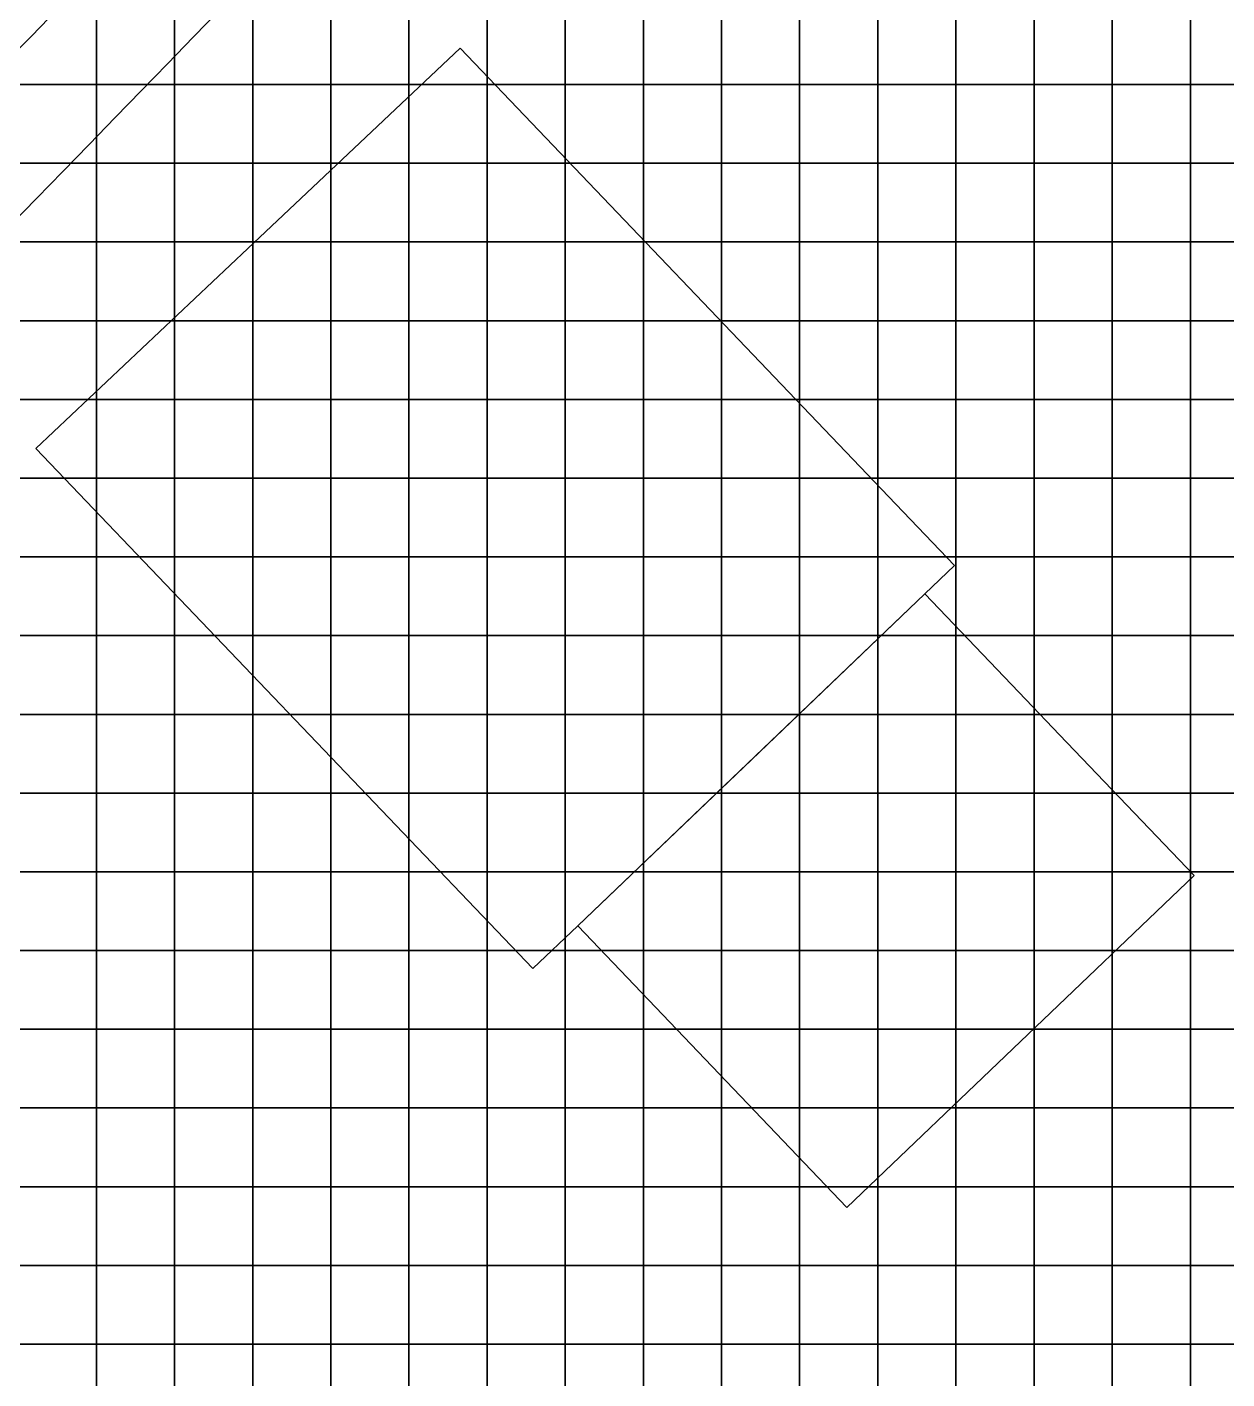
# Model space of a CAD drawing. Header units: metres. Extents: x -5 to 122, y -9 to 115.
# Drawn here: x 56.39 to 87.19, y 25.4 to 60.1 of the extents above; entities that cross this region are included whole.
import ezdxf

# ---------------------------------------------------------------- set-up
doc = ezdxf.new("R2010")
doc.units = ezdxf.units.M
for name, color, linetype in [('buildings', 7, 'Continuous'), ('osm_streets', 7, 'Continuous'), ('osm_streets_centerlines', 7, 'Continuous'), ('terrain', 7, 'Continuous')]:
    doc.layers.add(name, color=color, linetype=linetype)

msp = doc.modelspace()

# ---------------------------------------------------------------- linework, layer by layer
at = {"layer": 'buildings'}
for points, invisible_edges in [([(60.802, 71.056, 2), (47.732, 58.474, 2), (42.907, 63.533, 2), (60.802, 71.056, 2)], 6), ([(42.907, 63.533, 12.374), (47.732, 58.474, 6.53), (60.802, 71.056, 6.53), (42.907, 63.533, 12.374)], 4), ([(47.732, 58.474, 2), (60.802, 71.056, 2), (60.802, 71.056, 6.53), (47.732, 58.474, 2)], 6), ([(60.802, 71.056, 6.53), (47.732, 58.474, 6.53), (47.732, 58.474, 2), (60.802, 71.056, 6.53)], 4), ([(62.057, 54.412, 1.996), (67.504, 59.55, 1.996), (78.686, 47.846, 1.996), (62.057, 54.412, 1.996)], 4), ([(67.504, 59.55, 6.076), (62.057, 54.412, 12.35), (74.781, 41.101, 12.35), (67.504, 59.55, 6.076)], 6), ([(67.504, 59.55, 1.996), (62.057, 54.412, 1.996), (62.057, 54.412, 12.35), (67.504, 59.55, 1.996)], 6), ([(62.057, 54.412, 12.35), (67.504, 59.55, 6.076), (67.504, 59.55, 1.996), (62.057, 54.412, 12.35)], 4), ([(78.686, 47.846, 1.996), (67.504, 59.55, 1.996), (67.504, 59.55, 6.076), (78.686, 47.846, 1.996)], 6), ([(67.504, 59.55, 6.076), (78.686, 47.846, 6.076), (78.686, 47.846, 1.996), (67.504, 59.55, 6.076)], 4), ([(78.686, 47.846, 6.076), (67.504, 59.55, 6.076), (74.781, 41.101, 12.35), (78.686, 47.846, 6.076)], 6), ([(70.521, 37.027, 1.996), (56.61, 49.275, 1.996), (62.057, 54.412, 1.996), (70.521, 37.027, 1.996)], 5), ([(62.057, 54.412, 12.35), (56.61, 49.275, 6.076), (69.372, 35.929, 6.076), (62.057, 54.412, 12.35)], 4), ([(62.057, 54.412, 1.996), (56.61, 49.275, 1.996), (56.61, 49.275, 6.076), (62.057, 54.412, 1.996)], 6), ([(56.61, 49.275, 6.076), (62.057, 54.412, 12.35), (62.057, 54.412, 1.996), (56.61, 49.275, 6.076)], 4), ([(62.057, 54.412, 1.996), (78.686, 47.846, 1.996), (79.431, 45.548, 1.996), (62.057, 54.412, 1.996)], 7), ([(79.431, 45.548, 1.996), (70.521, 37.027, 1.996), (62.057, 54.412, 1.996), (79.431, 45.548, 1.996)], 7), ([(70.521, 37.027, 7.408), (74.781, 41.101, 12.35), (62.057, 54.412, 12.35), (70.521, 37.027, 7.408)], 6), ([(69.372, 35.929, 6.076), (70.521, 37.027, 7.408), (62.057, 54.412, 12.35), (69.372, 35.929, 6.076)], 6), ([(70.521, 37.027, 1.996), (69.372, 35.929, 1.996), (56.61, 49.275, 1.996), (70.521, 37.027, 1.996)], 6), ([(56.61, 49.275, 1.996), (69.372, 35.929, 1.996), (69.372, 35.929, 6.076), (56.61, 49.275, 1.996)], 6), ([(69.372, 35.929, 6.076), (56.61, 49.275, 6.076), (56.61, 49.275, 1.996), (69.372, 35.929, 6.076)], 4), ([(74.781, 41.101, 12.35), (80.189, 46.273, 6.076), (78.686, 47.846, 6.076), (74.781, 41.101, 12.35)], 5), ([(78.686, 47.846, 1.996), (80.189, 46.273, 1.996), (79.431, 45.548, 1.996), (78.686, 47.846, 1.996)], 4), ([(80.189, 46.273, 1.996), (78.686, 47.846, 1.996), (78.686, 47.846, 6.076), (80.189, 46.273, 1.996)], 6), ([(78.686, 47.846, 6.076), (80.189, 46.273, 6.076), (80.189, 46.273, 1.996), (78.686, 47.846, 6.076)], 4), ([(74.781, 41.101, 12.35), (79.431, 45.548, 6.955), (80.189, 46.273, 6.076), (74.781, 41.101, 12.35)], 4), ([(79.431, 45.548, 1.996), (80.189, 46.273, 1.996), (80.189, 46.273, 6.076), (79.431, 45.548, 1.996)], 6), ([(80.189, 46.273, 6.076), (79.431, 45.548, 6.955), (79.431, 45.548, 1.996), (80.189, 46.273, 6.076)], 4), ([(79.431, 45.548, 1.996), (74.781, 41.101, 1.996), (70.521, 37.027, 1.996), (79.431, 45.548, 1.996)], 4), ([(79.431, 45.548, 2.023), (70.521, 37.027, 2.023), (70.521, 37.027, 8.919), (79.431, 45.548, 2.023)], 6), ([(70.521, 37.027, 8.919), (79.431, 45.548, 8.919), (79.431, 45.548, 2.023), (70.521, 37.027, 8.919)], 4), ([(82.025, 42.833, 11.983), (79.431, 45.548, 8.919), (70.521, 37.027, 8.919), (82.025, 42.833, 11.983)], 4), ([(70.521, 37.027, 2.023), (79.431, 45.548, 2.023), (82.025, 42.833, 2.023), (70.521, 37.027, 2.023)], 4), ([(74.781, 41.101, 1.996), (79.431, 45.548, 1.996), (79.431, 45.548, 6.955), (74.781, 41.101, 1.996)], 6), ([(79.431, 45.548, 6.955), (74.781, 41.101, 12.35), (74.781, 41.101, 1.996), (79.431, 45.548, 6.955)], 4), ([(82.025, 42.833, 2.023), (79.431, 45.548, 2.023), (79.431, 45.548, 8.919), (82.025, 42.833, 2.023)], 6), ([(79.431, 45.548, 8.919), (82.025, 42.833, 11.983), (82.025, 42.833, 2.023), (79.431, 45.548, 8.919)], 4), ([(70.521, 37.027, 8.919), (82.886, 41.932, 13), (82.025, 42.833, 11.983), (70.521, 37.027, 8.919)], 5), ([(77.426, 29.799, 2.023), (70.521, 37.027, 2.023), (82.025, 42.833, 2.023), (77.426, 29.799, 2.023)], 7), ([(82.025, 42.833, 2.023), (82.886, 41.932, 2.023), (77.426, 29.799, 2.023), (82.025, 42.833, 2.023)], 6), ([(82.886, 41.932, 2.023), (82.025, 42.833, 2.023), (82.025, 42.833, 11.983), (82.886, 41.932, 2.023)], 6), ([(82.025, 42.833, 11.983), (82.886, 41.932, 13), (82.886, 41.932, 2.023), (82.025, 42.833, 11.983)], 4), ([(70.521, 37.027, 8.919), (73.973, 33.413, 13), (82.886, 41.932, 13), (70.521, 37.027, 8.919)], 6), ([(86.341, 38.315, 8.919), (82.886, 41.932, 13), (73.973, 33.413, 13), (86.341, 38.315, 8.919)], 6), ([(82.886, 41.932, 2.023), (86.341, 38.315, 2.023), (77.426, 29.799, 2.023), (82.886, 41.932, 2.023)], 6), ([(86.341, 38.315, 2.023), (82.886, 41.932, 2.023), (82.886, 41.932, 13), (86.341, 38.315, 2.023)], 6), ([(82.886, 41.932, 13), (86.341, 38.315, 8.919), (86.341, 38.315, 2.023), (82.886, 41.932, 13)], 4), ([(70.521, 37.027, 1.996), (74.781, 41.101, 1.996), (74.781, 41.101, 12.35), (70.521, 37.027, 1.996)], 6), ([(74.781, 41.101, 12.35), (70.521, 37.027, 7.408), (70.521, 37.027, 1.996), (74.781, 41.101, 12.35)], 4), ([(73.973, 33.413, 13), (77.426, 29.799, 8.919), (86.341, 38.315, 8.919), (73.973, 33.413, 13)], 4), ([(77.426, 29.799, 2.023), (86.341, 38.315, 2.023), (86.341, 38.315, 8.919), (77.426, 29.799, 2.023)], 6), ([(86.341, 38.315, 8.919), (77.426, 29.799, 8.919), (77.426, 29.799, 2.023), (86.341, 38.315, 8.919)], 4), ([(69.372, 35.929, 1.996), (70.521, 37.027, 1.996), (70.521, 37.027, 7.408), (69.372, 35.929, 1.996)], 6), ([(70.521, 37.027, 7.408), (69.372, 35.929, 6.076), (69.372, 35.929, 1.996), (70.521, 37.027, 7.408)], 4), ([(70.521, 37.027, 2.023), (73.973, 33.413, 2.023), (73.973, 33.413, 13), (70.521, 37.027, 2.023)], 6), ([(73.973, 33.413, 13), (70.521, 37.027, 8.919), (70.521, 37.027, 2.023), (73.973, 33.413, 13)], 4), ([(77.426, 29.799, 2.023), (73.973, 33.413, 2.023), (70.521, 37.027, 2.023), (77.426, 29.799, 2.023)], 4), ([(73.973, 33.413, 2.023), (77.426, 29.799, 2.023), (77.426, 29.799, 8.919), (73.973, 33.413, 2.023)], 6), ([(77.426, 29.799, 8.919), (73.973, 33.413, 13), (73.973, 33.413, 2.023), (77.426, 29.799, 8.919)], 4)]:
    msp.add_3dface(points, dxfattribs=dict(at, invisible_edges=invisible_edges))
at = {"layer": 'osm_streets'}
msp.add_polyline3d([(61.334, 60.534, 2.02), (60.662, 59.843, 1.98), (59.991, 59.153, 2.045), (59.32, 58.463, 2.045), (58.648, 57.772, 1.965), (57.977, 57.082, 2.025), (57.305, 56.391, 2.025), (56.634, 55.701, 1.945), (55.963, 55.011, 2.055)], dxfattribs=at)
at = {"layer": 'osm_streets_centerlines'}
msp.add_polyline3d([(55.826, 59.173, 1.95), (56.498, 59.864, 1.99), (57.169, 60.554, 1.995)], dxfattribs=at)
at = {"layer": 'terrain'}
for points in [[(58.166, 58.621, 1.965), (58.166, 60.642, 1.995), (56.161, 60.642, 1.99), (56.161, 58.621, 1.95)], [(60.172, 58.621, 2.045), (60.172, 60.642, 1.98), (58.166, 60.642, 1.995), (58.166, 58.621, 1.965)], [(62.178, 58.621, 2.028), (62.178, 60.642, 2.02), (60.172, 60.642, 1.98), (60.172, 58.621, 2.045)], [(64.183, 58.621, 2.037), (64.183, 60.642, 1.97), (62.178, 60.642, 2.02), (62.178, 58.621, 2.028)], [(66.189, 58.621, 2.067), (66.189, 60.642, 2.082), (64.183, 60.642, 1.97), (64.183, 58.621, 2.037)], [(68.195, 58.621, 2.103), (68.195, 60.642, 2.088), (66.189, 60.642, 2.082), (66.189, 58.621, 2.067)], [(70.201, 58.621, 2.088), (70.201, 60.642, 2.067), (68.195, 60.642, 2.088), (68.195, 58.621, 2.103)], [(72.206, 58.621, 2.06), (72.206, 60.642, 2.043), (70.201, 60.642, 2.067), (70.201, 58.621, 2.088)], [(74.212, 58.621, 2.025), (74.212, 60.642, 2.043), (72.206, 60.642, 2.043), (72.206, 58.621, 2.06)], [(76.218, 58.621, 2.037), (76.218, 60.642, 2.027), (74.212, 60.642, 2.043), (74.212, 58.621, 2.025)], [(78.224, 58.621, 2.003), (78.224, 60.642, 1.978), (76.218, 60.642, 2.027), (76.218, 58.621, 2.037)], [(80.229, 58.621, 1.97), (80.229, 60.642, 1.925), (78.224, 60.642, 1.978), (78.224, 58.621, 2.003)], [(82.235, 58.621, 1.948), (82.235, 60.642, 1.897), (80.229, 60.642, 1.925), (80.229, 58.621, 1.97)], [(84.241, 58.621, 1.903), (84.241, 60.642, 1.845), (82.235, 60.642, 1.897), (82.235, 58.621, 1.948)], [(86.247, 58.621, 1.85), (86.247, 60.642, 1.76), (84.241, 60.642, 1.845), (84.241, 58.621, 1.903)], [(88.252, 58.621, 1.752), (88.252, 60.642, 1.57), (86.247, 60.642, 1.76), (86.247, 58.621, 1.85)], [(58.166, 56.6, 2.025), (58.166, 58.621, 1.965), (56.161, 58.621, 1.95), (56.161, 56.6, 1.945)], [(60.172, 56.6, 2.067), (60.172, 58.621, 2.045), (58.166, 58.621, 1.965), (58.166, 56.6, 2.025)], [(62.178, 56.6, 2.09), (62.178, 58.621, 2.028), (60.172, 58.621, 2.045), (60.172, 56.6, 2.067)], [(64.183, 56.6, 2.1), (64.183, 58.621, 2.037), (62.178, 58.621, 2.028), (62.178, 56.6, 2.09)], [(66.189, 56.6, 2.113), (66.189, 58.621, 2.067), (64.183, 58.621, 2.037), (64.183, 56.6, 2.1)], [(68.195, 56.6, 2.123), (68.195, 58.621, 2.103), (66.189, 58.621, 2.067), (66.189, 56.6, 2.113)], [(70.201, 56.6, 2.128), (70.201, 58.621, 2.088), (68.195, 58.621, 2.103), (68.195, 56.6, 2.123)], [(72.206, 56.6, 2.077), (72.206, 58.621, 2.06), (70.201, 58.621, 2.088), (70.201, 56.6, 2.128)], [(74.212, 56.6, 2.055), (74.212, 58.621, 2.025), (72.206, 58.621, 2.06), (72.206, 56.6, 2.077)], [(76.218, 56.6, 2.03), (76.218, 58.621, 2.037), (74.212, 58.621, 2.025), (74.212, 56.6, 2.055)], [(78.224, 56.6, 2.02), (78.224, 58.621, 2.003), (76.218, 58.621, 2.037), (76.218, 56.6, 2.03)], [(80.229, 56.6, 1.99), (80.229, 58.621, 1.97), (78.224, 58.621, 2.003), (78.224, 56.6, 2.02)], [(82.235, 56.6, 1.965), (82.235, 58.621, 1.948), (80.229, 58.621, 1.97), (80.229, 56.6, 1.99)], [(84.241, 56.6, 1.948), (84.241, 58.621, 1.903), (82.235, 58.621, 1.948), (82.235, 56.6, 1.965)], [(86.247, 56.6, 1.895), (86.247, 58.621, 1.85), (84.241, 58.621, 1.903), (84.241, 56.6, 1.948)], [(88.252, 56.6, 1.843), (88.252, 58.621, 1.752), (86.247, 58.621, 1.85), (86.247, 56.6, 1.895)], [(58.166, 54.579, 2.043), (58.166, 56.6, 2.025), (56.161, 56.6, 1.945), (56.161, 54.579, 2.055)], [(60.172, 54.579, 2.09), (60.172, 56.6, 2.067), (58.166, 56.6, 2.025), (58.166, 54.579, 2.043)], [(62.178, 54.579, 2.1), (62.178, 56.6, 2.09), (60.172, 56.6, 2.067), (60.172, 54.579, 2.09)], [(64.183, 54.579, 2.11), (64.183, 56.6, 2.1), (62.178, 56.6, 2.09), (62.178, 54.579, 2.1)], [(66.189, 54.579, 2.12), (66.189, 56.6, 2.113), (64.183, 56.6, 2.1), (64.183, 54.579, 2.11)], [(68.195, 54.579, 2.13), (68.195, 56.6, 2.123), (66.189, 56.6, 2.113), (66.189, 54.579, 2.12)], [(70.201, 54.579, 2.13), (70.201, 56.6, 2.128), (68.195, 56.6, 2.123), (68.195, 54.579, 2.13)], [(72.206, 54.579, 2.11), (72.206, 56.6, 2.077), (70.201, 56.6, 2.128), (70.201, 54.579, 2.13)], [(74.212, 54.579, 2.075), (74.212, 56.6, 2.055), (72.206, 56.6, 2.077), (72.206, 54.579, 2.11)], [(76.218, 54.579, 2.037), (76.218, 56.6, 2.03), (74.212, 56.6, 2.055), (74.212, 54.579, 2.075)], [(78.224, 54.579, 2.02), (78.224, 56.6, 2.02), (76.218, 56.6, 2.03), (76.218, 54.579, 2.037)], [(80.229, 54.579, 2.015), (80.229, 56.6, 1.99), (78.224, 56.6, 2.02), (78.224, 54.579, 2.02)], [(82.235, 54.579, 2.022), (82.235, 56.6, 1.965), (80.229, 56.6, 1.99), (80.229, 54.579, 2.015)], [(84.241, 54.579, 1.945), (84.241, 56.6, 1.948), (82.235, 56.6, 1.965), (82.235, 54.579, 2.022)], [(86.247, 54.579, 1.903), (86.247, 56.6, 1.895), (84.241, 56.6, 1.948), (84.241, 54.579, 1.945)], [(88.252, 54.579, 1.945), (88.252, 56.6, 1.843), (86.247, 56.6, 1.895), (86.247, 54.579, 1.903)], [(58.166, 52.559, 2.065), (58.166, 54.579, 2.043), (56.161, 54.579, 2.055), (56.161, 52.559, 2.022)], [(60.172, 52.559, 2.073), (60.172, 54.579, 2.09), (58.166, 54.579, 2.043), (58.166, 52.559, 2.065)], [(62.178, 52.559, 2.083), (62.178, 54.579, 2.1), (60.172, 54.579, 2.09), (60.172, 52.559, 2.073)], [(64.183, 52.559, 2.09), (64.183, 54.579, 2.11), (62.178, 54.579, 2.1), (62.178, 52.559, 2.083)], [(66.189, 52.559, 2.1), (66.189, 54.579, 2.12), (64.183, 54.579, 2.11), (64.183, 52.559, 2.09)], [(68.195, 52.559, 2.107), (68.195, 54.579, 2.13), (66.189, 54.579, 2.12), (66.189, 52.559, 2.1)], [(70.201, 52.559, 2.118), (70.201, 54.579, 2.13), (68.195, 54.579, 2.13), (68.195, 52.559, 2.107)], [(72.206, 52.559, 2.113), (72.206, 54.579, 2.11), (70.201, 54.579, 2.13), (70.201, 52.559, 2.118)], [(74.212, 52.559, 2.077), (74.212, 54.579, 2.075), (72.206, 54.579, 2.11), (72.206, 52.559, 2.113)], [(76.218, 52.559, 2.095), (76.218, 54.579, 2.037), (74.212, 54.579, 2.075), (74.212, 52.559, 2.077)], [(78.224, 52.559, 2.058), (78.224, 54.579, 2.02), (76.218, 54.579, 2.037), (76.218, 52.559, 2.095)], [(80.229, 52.559, 2.045), (80.229, 54.579, 2.015), (78.224, 54.579, 2.02), (78.224, 52.559, 2.058)], [(82.235, 52.559, 2.022), (82.235, 54.579, 2.022), (80.229, 54.579, 2.015), (80.229, 52.559, 2.045)], [(84.241, 52.559, 2.01), (84.241, 54.579, 1.945), (82.235, 54.579, 2.022), (82.235, 52.559, 2.022)], [(86.247, 52.559, 1.98), (86.247, 54.579, 1.903), (84.241, 54.579, 1.945), (84.241, 52.559, 2.01)], [(88.252, 52.559, 1.905), (88.252, 54.579, 1.945), (86.247, 54.579, 1.903), (86.247, 52.559, 1.98)], [(58.166, 50.538, 2.045), (58.166, 52.559, 2.065), (56.161, 52.559, 2.022), (56.161, 50.538, 2.062)], [(60.172, 50.538, 2.052), (60.172, 52.559, 2.073), (58.166, 52.559, 2.065), (58.166, 50.538, 2.045)], [(62.178, 50.538, 2.062), (62.178, 52.559, 2.083), (60.172, 52.559, 2.073), (60.172, 50.538, 2.052)], [(64.183, 50.538, 2.07), (64.183, 52.559, 2.09), (62.178, 52.559, 2.083), (62.178, 50.538, 2.062)], [(66.189, 50.538, 2.08), (66.189, 52.559, 2.1), (64.183, 52.559, 2.09), (64.183, 50.538, 2.07)], [(68.195, 50.538, 2.09), (68.195, 52.559, 2.107), (66.189, 52.559, 2.1), (66.189, 50.538, 2.08)], [(70.201, 50.538, 2.092), (70.201, 52.559, 2.118), (68.195, 52.559, 2.107), (68.195, 50.538, 2.09)], [(72.206, 50.538, 2.075), (72.206, 52.559, 2.113), (70.201, 52.559, 2.118), (70.201, 50.538, 2.092)], [(74.212, 50.538, 2.11), (74.212, 52.559, 2.077), (72.206, 52.559, 2.113), (72.206, 50.538, 2.075)], [(76.218, 50.538, 2.095), (76.218, 52.559, 2.095), (74.212, 52.559, 2.077), (74.212, 50.538, 2.11)], [(78.224, 50.538, 2.107), (78.224, 52.559, 2.058), (76.218, 52.559, 2.095), (76.218, 50.538, 2.095)], [(80.229, 50.538, 2.093), (80.229, 52.559, 2.045), (78.224, 52.559, 2.058), (78.224, 50.538, 2.107)], [(82.235, 50.538, 2.002), (82.235, 52.559, 2.022), (80.229, 52.559, 2.045), (80.229, 50.538, 2.093)], [(84.241, 50.538, 1.985), (84.241, 52.559, 2.01), (82.235, 52.559, 2.022), (82.235, 50.538, 2.002)], [(86.247, 50.538, 2.035), (86.247, 52.559, 1.98), (84.241, 52.559, 2.01), (84.241, 50.538, 1.985)], [(88.252, 50.538, 1.927), (88.252, 52.559, 1.905), (86.247, 52.559, 1.98), (86.247, 50.538, 2.035)], [(58.166, 48.517, 2.025), (58.166, 50.538, 2.045), (56.161, 50.538, 2.062), (56.161, 48.517, 2.025)], [(60.172, 48.517, 2.033), (60.172, 50.538, 2.052), (58.166, 50.538, 2.045), (58.166, 48.517, 2.025)], [(62.178, 48.517, 2.04), (62.178, 50.538, 2.062), (60.172, 50.538, 2.052), (60.172, 48.517, 2.033)], [(64.183, 48.517, 2.052), (64.183, 50.538, 2.07), (62.178, 50.538, 2.062), (62.178, 48.517, 2.04)], [(66.189, 48.517, 2.067), (66.189, 50.538, 2.08), (64.183, 50.538, 2.07), (64.183, 48.517, 2.052)], [(68.195, 48.517, 2.08), (68.195, 50.538, 2.09), (66.189, 50.538, 2.08), (66.189, 48.517, 2.067)], [(70.201, 48.517, 2.065), (70.201, 50.538, 2.092), (68.195, 50.538, 2.09), (68.195, 48.517, 2.08)], [(72.206, 48.517, 2.093), (72.206, 50.538, 2.075), (70.201, 50.538, 2.092), (70.201, 48.517, 2.065)], [(74.212, 48.517, 2.1), (74.212, 50.538, 2.11), (72.206, 50.538, 2.075), (72.206, 48.517, 2.093)], [(76.218, 48.517, 2.135), (76.218, 50.538, 2.095), (74.212, 50.538, 2.11), (74.212, 48.517, 2.1)], [(78.224, 48.517, 2.107), (78.224, 50.538, 2.107), (76.218, 50.538, 2.095), (76.218, 48.517, 2.135)], [(80.229, 48.517, 2.058), (80.229, 50.538, 2.093), (78.224, 50.538, 2.107), (78.224, 48.517, 2.107)], [(82.235, 48.517, 2.04), (82.235, 50.538, 2.002), (80.229, 50.538, 2.093), (80.229, 48.517, 2.058)], [(84.241, 48.517, 1.972), (84.241, 50.538, 1.985), (82.235, 50.538, 2.002), (82.235, 48.517, 2.04)], [(86.247, 48.517, 1.978), (86.247, 50.538, 2.035), (84.241, 50.538, 1.985), (84.241, 48.517, 1.972)], [(88.252, 48.517, 1.895), (88.252, 50.538, 1.927), (86.247, 50.538, 2.035), (86.247, 48.517, 1.978)], [(58.166, 46.497, 2), (58.166, 48.517, 2.025), (56.161, 48.517, 2.025), (56.161, 46.497, 1.982)], [(60.172, 46.497, 2.013), (60.172, 48.517, 2.033), (58.166, 48.517, 2.025), (58.166, 46.497, 2)], [(62.178, 46.497, 2.022), (62.178, 48.517, 2.04), (60.172, 48.517, 2.033), (60.172, 46.497, 2.013)], [(64.183, 46.497, 2.037), (64.183, 48.517, 2.052), (62.178, 48.517, 2.04), (62.178, 46.497, 2.022)], [(66.189, 46.497, 2.06), (66.189, 48.517, 2.067), (64.183, 48.517, 2.052), (64.183, 46.497, 2.037)], [(68.195, 46.497, 2.058), (68.195, 48.517, 2.08), (66.189, 48.517, 2.067), (66.189, 46.497, 2.06)], [(70.201, 46.497, 2.073), (70.201, 48.517, 2.065), (68.195, 48.517, 2.08), (68.195, 46.497, 2.058)], [(72.206, 46.497, 2.088), (72.206, 48.517, 2.093), (70.201, 48.517, 2.065), (70.201, 46.497, 2.073)], [(74.212, 46.497, 2.137), (74.212, 48.517, 2.1), (72.206, 48.517, 2.093), (72.206, 46.497, 2.088)], [(76.218, 46.497, 2.12), (76.218, 48.517, 2.135), (74.212, 48.517, 2.1), (74.212, 46.497, 2.137)], [(78.224, 46.497, 2.09), (78.224, 48.517, 2.107), (76.218, 48.517, 2.135), (76.218, 46.497, 2.12)], [(80.229, 46.497, 2.05), (80.229, 48.517, 2.058), (78.224, 48.517, 2.107), (78.224, 46.497, 2.09)], [(82.235, 46.497, 2.005), (82.235, 48.517, 2.04), (80.229, 48.517, 2.058), (80.229, 46.497, 2.05)], [(84.241, 46.497, 1.975), (84.241, 48.517, 1.972), (82.235, 48.517, 2.04), (82.235, 46.497, 2.005)], [(86.247, 46.497, 1.933), (86.247, 48.517, 1.978), (84.241, 48.517, 1.972), (84.241, 46.497, 1.975)], [(88.252, 46.497, 1.86), (88.252, 48.517, 1.895), (86.247, 48.517, 1.978), (86.247, 46.497, 1.933)], [(58.166, 44.476, 1.985), (58.166, 46.497, 2), (56.161, 46.497, 1.982), (56.161, 44.476, 1.957)], [(60.172, 44.476, 2), (60.172, 46.497, 2.013), (58.166, 46.497, 2), (58.166, 44.476, 1.985)], [(62.178, 44.476, 2.017), (62.178, 46.497, 2.022), (60.172, 46.497, 2.013), (60.172, 44.476, 2)], [(64.183, 44.476, 2.04), (64.183, 46.497, 2.037), (62.178, 46.497, 2.022), (62.178, 44.476, 2.017)], [(66.189, 44.476, 2.04), (66.189, 46.497, 2.06), (64.183, 46.497, 2.037), (64.183, 44.476, 2.04)], [(68.195, 44.476, 2.05), (68.195, 46.497, 2.058), (66.189, 46.497, 2.06), (66.189, 44.476, 2.04)], [(70.201, 44.476, 2.088), (70.201, 46.497, 2.073), (68.195, 46.497, 2.058), (68.195, 44.476, 2.05)], [(72.206, 44.476, 2.127), (72.206, 46.497, 2.088), (70.201, 46.497, 2.073), (70.201, 44.476, 2.088)], [(74.212, 44.476, 2.12), (74.212, 46.497, 2.137), (72.206, 46.497, 2.088), (72.206, 44.476, 2.127)], [(76.218, 44.476, 2.1), (76.218, 46.497, 2.12), (74.212, 46.497, 2.137), (74.212, 44.476, 2.12)], [(78.224, 44.476, 2.07), (78.224, 46.497, 2.09), (76.218, 46.497, 2.12), (76.218, 44.476, 2.1)], [(80.229, 44.476, 2.043), (80.229, 46.497, 2.05), (78.224, 46.497, 2.09), (78.224, 44.476, 2.07)], [(82.235, 44.476, 2.012), (82.235, 46.497, 2.005), (80.229, 46.497, 2.05), (80.229, 44.476, 2.043)], [(84.241, 44.476, 1.96), (84.241, 46.497, 1.975), (82.235, 46.497, 2.005), (82.235, 44.476, 2.012)], [(86.247, 44.476, 1.903), (86.247, 46.497, 1.933), (84.241, 46.497, 1.975), (84.241, 44.476, 1.96)], [(88.252, 44.476, 1.83), (88.252, 46.497, 1.86), (86.247, 46.497, 1.933), (86.247, 44.476, 1.903)], [(58.166, 42.455, 1.983), (58.166, 44.476, 1.985), (56.161, 44.476, 1.957), (56.161, 42.455, 1.938)], [(60.172, 42.455, 1.99), (60.172, 44.476, 2), (58.166, 44.476, 1.985), (58.166, 42.455, 1.983)], [(62.178, 42.455, 2.013), (62.178, 44.476, 2.017), (60.172, 44.476, 2), (60.172, 42.455, 1.99)], [(64.183, 42.455, 2.03), (64.183, 44.476, 2.04), (62.178, 44.476, 2.017), (62.178, 42.455, 2.013)], [(66.189, 42.455, 2.037), (66.189, 44.476, 2.04), (64.183, 44.476, 2.04), (64.183, 42.455, 2.03)], [(68.195, 42.455, 2.073), (68.195, 44.476, 2.05), (66.189, 44.476, 2.04), (66.189, 42.455, 2.037)], [(70.201, 42.455, 2.107), (70.201, 44.476, 2.088), (68.195, 44.476, 2.05), (68.195, 42.455, 2.073)], [(72.206, 42.455, 2.13), (72.206, 44.476, 2.127), (70.201, 44.476, 2.088), (70.201, 42.455, 2.107)], [(74.212, 42.455, 2.103), (74.212, 44.476, 2.12), (72.206, 44.476, 2.127), (72.206, 42.455, 2.13)], [(76.218, 42.455, 2.073), (76.218, 44.476, 2.1), (74.212, 44.476, 2.12), (74.212, 42.455, 2.103)], [(78.224, 42.455, 2.055), (78.224, 44.476, 2.07), (76.218, 44.476, 2.1), (76.218, 42.455, 2.073)], [(80.229, 42.455, 2.04), (80.229, 44.476, 2.043), (78.224, 44.476, 2.07), (78.224, 42.455, 2.055)], [(82.235, 42.455, 2.043), (82.235, 44.476, 2.012), (80.229, 44.476, 2.043), (80.229, 42.455, 2.04)], [(84.241, 42.455, 1.988), (84.241, 44.476, 1.96), (82.235, 44.476, 2.012), (82.235, 42.455, 2.043)], [(86.247, 42.455, 1.935), (86.247, 44.476, 1.903), (84.241, 44.476, 1.96), (84.241, 42.455, 1.988)], [(88.252, 42.455, 1.855), (88.252, 44.476, 1.83), (86.247, 44.476, 1.903), (86.247, 42.455, 1.935)], [(58.166, 40.435, 1.952), (58.166, 42.455, 1.983), (56.161, 42.455, 1.938), (56.161, 40.435, 1.935)], [(60.172, 40.435, 1.995), (60.172, 42.455, 1.99), (58.166, 42.455, 1.983), (58.166, 40.435, 1.952)], [(62.178, 40.435, 2.02), (62.178, 42.455, 2.013), (60.172, 42.455, 1.99), (60.172, 40.435, 1.995)], [(64.183, 40.435, 2.027), (64.183, 42.455, 2.03), (62.178, 42.455, 2.013), (62.178, 40.435, 2.02)], [(66.189, 40.435, 2.062), (66.189, 42.455, 2.037), (64.183, 42.455, 2.03), (64.183, 40.435, 2.027)], [(68.195, 40.435, 2.097), (68.195, 42.455, 2.073), (66.189, 42.455, 2.037), (66.189, 40.435, 2.062)], [(70.201, 40.435, 2.12), (70.201, 42.455, 2.107), (68.195, 42.455, 2.073), (68.195, 40.435, 2.097)], [(72.206, 40.435, 2.107), (72.206, 42.455, 2.13), (70.201, 42.455, 2.107), (70.201, 40.435, 2.12)], [(74.212, 40.435, 2.083), (74.212, 42.455, 2.103), (72.206, 42.455, 2.13), (72.206, 40.435, 2.107)], [(76.218, 40.435, 2.062), (76.218, 42.455, 2.073), (74.212, 42.455, 2.103), (74.212, 40.435, 2.083)], [(78.224, 40.435, 2.05), (78.224, 42.455, 2.055), (76.218, 42.455, 2.073), (76.218, 40.435, 2.062)], [(80.229, 40.435, 2.05), (80.229, 42.455, 2.04), (78.224, 42.455, 2.055), (78.224, 40.435, 2.05)], [(82.235, 40.435, 2.043), (82.235, 42.455, 2.043), (80.229, 42.455, 2.04), (80.229, 40.435, 2.05)], [(84.241, 40.435, 2.045), (84.241, 42.455, 1.988), (82.235, 42.455, 2.043), (82.235, 40.435, 2.043)], [(86.247, 40.435, 1.972), (86.247, 42.455, 1.935), (84.241, 42.455, 1.988), (84.241, 40.435, 2.045)], [(88.252, 40.435, 1.882), (88.252, 42.455, 1.855), (86.247, 42.455, 1.935), (86.247, 40.435, 1.972)], [(58.166, 38.414, 1.975), (58.166, 40.435, 1.952), (56.161, 40.435, 1.935), (56.161, 38.414, 1.94)], [(60.172, 38.414, 1.975), (60.172, 40.435, 1.995), (58.166, 40.435, 1.952), (58.166, 38.414, 1.975)], [(62.178, 38.414, 2.017), (62.178, 40.435, 2.02), (60.172, 40.435, 1.995), (60.172, 38.414, 1.975)], [(64.183, 38.414, 2.055), (64.183, 40.435, 2.027), (62.178, 40.435, 2.02), (62.178, 38.414, 2.017)], [(66.189, 38.414, 2.088), (66.189, 40.435, 2.062), (64.183, 40.435, 2.027), (64.183, 38.414, 2.055)], [(68.195, 38.414, 2.11), (68.195, 40.435, 2.097), (66.189, 40.435, 2.062), (66.189, 38.414, 2.088)], [(70.201, 38.414, 2.118), (70.201, 40.435, 2.12), (68.195, 40.435, 2.097), (68.195, 38.414, 2.11)], [(72.206, 38.414, 2.09), (72.206, 40.435, 2.107), (70.201, 40.435, 2.12), (70.201, 38.414, 2.118)], [(74.212, 38.414, 2.07), (74.212, 40.435, 2.083), (72.206, 40.435, 2.107), (72.206, 38.414, 2.09)], [(76.218, 38.414, 2.052), (76.218, 40.435, 2.062), (74.212, 40.435, 2.083), (74.212, 38.414, 2.07)], [(78.224, 38.414, 2.05), (78.224, 40.435, 2.05), (76.218, 40.435, 2.062), (76.218, 38.414, 2.052)], [(80.229, 38.414, 2.05), (80.229, 40.435, 2.05), (78.224, 40.435, 2.05), (78.224, 38.414, 2.05)], [(82.235, 38.414, 2.033), (82.235, 40.435, 2.043), (80.229, 40.435, 2.05), (80.229, 38.414, 2.05)], [(84.241, 38.414, 2.04), (84.241, 40.435, 2.045), (82.235, 40.435, 2.043), (82.235, 38.414, 2.033)], [(86.247, 38.414, 1.98), (86.247, 40.435, 1.972), (84.241, 40.435, 2.045), (84.241, 38.414, 2.04)], [(88.252, 38.414, 1.92), (88.252, 40.435, 1.882), (86.247, 40.435, 1.972), (86.247, 38.414, 1.98)], [(58.166, 36.393, 1.965), (58.166, 38.414, 1.975), (56.161, 38.414, 1.94), (56.161, 36.393, 1.96)], [(60.172, 36.393, 1.99), (60.172, 38.414, 1.975), (58.166, 38.414, 1.975), (58.166, 36.393, 1.965)], [(62.178, 36.393, 1.988), (62.178, 38.414, 2.017), (60.172, 38.414, 1.975), (60.172, 36.393, 1.99)], [(64.183, 36.393, 2.027), (64.183, 38.414, 2.055), (62.178, 38.414, 2.017), (62.178, 36.393, 1.988)], [(66.189, 36.393, 2.08), (66.189, 38.414, 2.088), (64.183, 38.414, 2.055), (64.183, 36.393, 2.027)], [(68.195, 36.393, 2.11), (68.195, 38.414, 2.11), (66.189, 38.414, 2.088), (66.189, 36.393, 2.08)], [(70.201, 36.393, 2.097), (70.201, 38.414, 2.118), (68.195, 38.414, 2.11), (68.195, 36.393, 2.11)], [(72.206, 36.393, 2.067), (72.206, 38.414, 2.09), (70.201, 38.414, 2.118), (70.201, 36.393, 2.097)], [(74.212, 36.393, 2.06), (74.212, 38.414, 2.07), (72.206, 38.414, 2.09), (72.206, 36.393, 2.067)], [(76.218, 36.393, 2.05), (76.218, 38.414, 2.052), (74.212, 38.414, 2.07), (74.212, 36.393, 2.06)], [(78.224, 36.393, 2.05), (78.224, 38.414, 2.05), (76.218, 38.414, 2.052), (76.218, 36.393, 2.05)], [(80.229, 36.393, 2.048), (80.229, 38.414, 2.05), (78.224, 38.414, 2.05), (78.224, 36.393, 2.05)], [(82.235, 36.393, 2.01), (82.235, 38.414, 2.033), (80.229, 38.414, 2.05), (80.229, 36.393, 2.048)], [(84.241, 36.393, 1.995), (84.241, 38.414, 2.04), (82.235, 38.414, 2.033), (82.235, 36.393, 2.01)], [(86.247, 36.393, 1.967), (86.247, 38.414, 1.98), (84.241, 38.414, 2.04), (84.241, 36.393, 1.995)], [(88.252, 36.393, 1.912), (88.252, 38.414, 1.92), (86.247, 38.414, 1.98), (86.247, 36.393, 1.967)], [(58.166, 34.373, 1.973), (58.166, 36.393, 1.965), (56.161, 36.393, 1.96), (56.161, 34.373, 1.973)], [(60.172, 34.373, 1.985), (60.172, 36.393, 1.99), (58.166, 36.393, 1.965), (58.166, 34.373, 1.973)], [(62.178, 34.373, 2.025), (62.178, 36.393, 1.988), (60.172, 36.393, 1.99), (60.172, 34.373, 1.985)], [(64.183, 34.373, 2.058), (64.183, 36.393, 2.027), (62.178, 36.393, 1.988), (62.178, 34.373, 2.025)], [(66.189, 34.373, 2.085), (66.189, 36.393, 2.08), (64.183, 36.393, 2.027), (64.183, 34.373, 2.058)], [(68.195, 34.373, 2.1), (68.195, 36.393, 2.11), (66.189, 36.393, 2.08), (66.189, 34.373, 2.085)], [(70.201, 34.373, 2.073), (70.201, 36.393, 2.097), (68.195, 36.393, 2.11), (68.195, 34.373, 2.1)], [(72.206, 34.373, 2.06), (72.206, 36.393, 2.067), (70.201, 36.393, 2.097), (70.201, 34.373, 2.073)], [(74.212, 34.373, 2.06), (74.212, 36.393, 2.06), (72.206, 36.393, 2.067), (72.206, 34.373, 2.06)], [(76.218, 34.373, 2.05), (76.218, 36.393, 2.05), (74.212, 36.393, 2.06), (74.212, 34.373, 2.06)], [(78.224, 34.373, 2.05), (78.224, 36.393, 2.05), (76.218, 36.393, 2.05), (76.218, 34.373, 2.05)], [(80.229, 34.373, 2.037), (80.229, 36.393, 2.048), (78.224, 36.393, 2.05), (78.224, 34.373, 2.05)], [(82.235, 34.373, 1.99), (82.235, 36.393, 2.01), (80.229, 36.393, 2.048), (80.229, 34.373, 2.037)], [(84.241, 34.373, 1.965), (84.241, 36.393, 1.995), (82.235, 36.393, 2.01), (82.235, 34.373, 1.99)], [(86.247, 34.373, 1.91), (86.247, 36.393, 1.967), (84.241, 36.393, 1.995), (84.241, 34.373, 1.965)], [(88.252, 34.373, 1.875), (88.252, 36.393, 1.912), (86.247, 36.393, 1.967), (86.247, 34.373, 1.91)], [(58.166, 32.352, 1.95), (58.166, 34.373, 1.973), (56.161, 34.373, 1.973), (56.161, 32.352, 1.955)], [(60.172, 32.352, 1.978), (60.172, 34.373, 1.985), (58.166, 34.373, 1.973), (58.166, 32.352, 1.95)], [(62.178, 32.352, 2.003), (62.178, 34.373, 2.025), (60.172, 34.373, 1.985), (60.172, 32.352, 1.978)], [(64.183, 32.352, 2.033), (64.183, 34.373, 2.058), (62.178, 34.373, 2.025), (62.178, 32.352, 2.003)], [(66.189, 32.352, 2.073), (66.189, 34.373, 2.085), (64.183, 34.373, 2.058), (64.183, 32.352, 2.033)], [(68.195, 32.352, 2.085), (68.195, 34.373, 2.1), (66.189, 34.373, 2.085), (66.189, 32.352, 2.073)], [(70.201, 32.352, 2.073), (70.201, 34.373, 2.073), (68.195, 34.373, 2.1), (68.195, 32.352, 2.085)], [(72.206, 32.352, 2.06), (72.206, 34.373, 2.06), (70.201, 34.373, 2.073), (70.201, 32.352, 2.073)], [(74.212, 32.352, 2.06), (74.212, 34.373, 2.06), (72.206, 34.373, 2.06), (72.206, 32.352, 2.06)], [(76.218, 32.352, 2.05), (76.218, 34.373, 2.05), (74.212, 34.373, 2.06), (74.212, 32.352, 2.06)], [(78.224, 32.352, 2.05), (78.224, 34.373, 2.05), (76.218, 34.373, 2.05), (76.218, 32.352, 2.05)], [(80.229, 32.352, 2.022), (80.229, 34.373, 2.037), (78.224, 34.373, 2.05), (78.224, 32.352, 2.05)], [(82.235, 32.352, 1.99), (82.235, 34.373, 1.99), (80.229, 34.373, 2.037), (80.229, 32.352, 2.022)], [(84.241, 32.352, 1.935), (84.241, 34.373, 1.965), (82.235, 34.373, 1.99), (82.235, 32.352, 1.99)], [(86.247, 32.352, 1.887), (86.247, 34.373, 1.91), (84.241, 34.373, 1.965), (84.241, 32.352, 1.935)], [(88.252, 32.352, 1.823), (88.252, 34.373, 1.875), (86.247, 34.373, 1.91), (86.247, 32.352, 1.887)], [(58.166, 30.331, 1.972), (58.166, 32.352, 1.95), (56.161, 32.352, 1.955), (56.161, 30.331, 1.975)], [(60.172, 30.331, 1.853), (60.172, 32.352, 1.978), (58.166, 32.352, 1.95), (58.166, 30.331, 1.972)], [(62.178, 30.331, 1.982), (62.178, 32.352, 2.003), (60.172, 32.352, 1.978), (60.172, 30.331, 1.853)], [(64.183, 30.331, 2.017), (64.183, 32.352, 2.033), (62.178, 32.352, 2.003), (62.178, 30.331, 1.982)], [(66.189, 30.331, 2.045), (66.189, 32.352, 2.073), (64.183, 32.352, 2.033), (64.183, 30.331, 2.017)], [(68.195, 30.331, 2.065), (68.195, 32.352, 2.085), (66.189, 32.352, 2.073), (66.189, 30.331, 2.045)], [(70.201, 30.331, 2.075), (70.201, 32.352, 2.073), (68.195, 32.352, 2.085), (68.195, 30.331, 2.065)], [(72.206, 30.331, 2.07), (72.206, 32.352, 2.06), (70.201, 32.352, 2.073), (70.201, 30.331, 2.075)], [(74.212, 30.331, 2.06), (74.212, 32.352, 2.06), (72.206, 32.352, 2.06), (72.206, 30.331, 2.07)], [(76.218, 30.331, 2.05), (76.218, 32.352, 2.05), (74.212, 32.352, 2.06), (74.212, 30.331, 2.06)], [(78.224, 30.331, 2.048), (78.224, 32.352, 2.05), (76.218, 32.352, 2.05), (76.218, 30.331, 2.05)], [(80.229, 30.331, 1.988), (80.229, 32.352, 2.022), (78.224, 32.352, 2.05), (78.224, 30.331, 2.048)], [(82.235, 30.331, 1.942), (82.235, 32.352, 1.99), (80.229, 32.352, 2.022), (80.229, 30.331, 1.988)], [(84.241, 30.331, 1.915), (84.241, 32.352, 1.935), (82.235, 32.352, 1.99), (82.235, 30.331, 1.942)], [(86.247, 30.331, 1.835), (86.247, 32.352, 1.887), (84.241, 32.352, 1.935), (84.241, 30.331, 1.915)], [(88.252, 30.331, 1.735), (88.252, 32.352, 1.823), (86.247, 32.352, 1.887), (86.247, 30.331, 1.835)], [(58.166, 28.31, 1.965), (58.166, 30.331, 1.972), (56.161, 30.331, 1.975), (56.161, 28.31, 1.878)], [(60.172, 28.31, 1.99), (60.172, 30.331, 1.853), (58.166, 30.331, 1.972), (58.166, 28.31, 1.965)], [(62.178, 28.31, 1.97), (62.178, 30.331, 1.982), (60.172, 30.331, 1.853), (60.172, 28.31, 1.99)], [(64.183, 28.31, 1.987), (64.183, 30.331, 2.017), (62.178, 30.331, 1.982), (62.178, 28.31, 1.97)], [(66.189, 28.31, 1.98), (66.189, 30.331, 2.045), (64.183, 30.331, 2.017), (64.183, 28.31, 1.987)], [(68.195, 28.31, 1.923), (68.195, 30.331, 2.065), (66.189, 30.331, 2.045), (66.189, 28.31, 1.98)], [(70.201, 28.31, 2.037), (70.201, 30.331, 2.075), (68.195, 30.331, 2.065), (68.195, 28.31, 1.923)], [(72.206, 28.31, 2.085), (72.206, 30.331, 2.07), (70.201, 30.331, 2.075), (70.201, 28.31, 2.037)], [(74.212, 28.31, 2.07), (74.212, 30.331, 2.06), (72.206, 30.331, 2.07), (72.206, 28.31, 2.085)], [(76.218, 28.31, 2.037), (76.218, 30.331, 2.05), (74.212, 30.331, 2.06), (74.212, 28.31, 2.07)], [(78.224, 28.31, 2.017), (78.224, 30.331, 2.048), (76.218, 30.331, 2.05), (76.218, 28.31, 2.037)], [(80.229, 28.31, 1.97), (80.229, 30.331, 1.988), (78.224, 30.331, 2.048), (78.224, 28.31, 2.017)], [(82.235, 28.31, 1.938), (82.235, 30.331, 1.942), (80.229, 30.331, 1.988), (80.229, 28.31, 1.97)], [(84.241, 28.31, 1.868), (84.241, 30.331, 1.915), (82.235, 30.331, 1.942), (82.235, 28.31, 1.938)], [(86.247, 28.31, 1.753), (86.247, 30.331, 1.835), (84.241, 30.331, 1.915), (84.241, 28.31, 1.868)], [(88.252, 28.31, 1.64), (88.252, 30.331, 1.735), (86.247, 30.331, 1.835), (86.247, 28.31, 1.753)], [(58.166, 26.29, 1.89), (58.166, 28.31, 1.965), (56.161, 28.31, 1.878), (56.161, 26.29, 1.84)], [(60.172, 26.29, 1.973), (60.172, 28.31, 1.99), (58.166, 28.31, 1.965), (58.166, 26.29, 1.89)], [(62.178, 26.29, 1.975), (62.178, 28.31, 1.97), (60.172, 28.31, 1.99), (60.172, 26.29, 1.973)], [(64.183, 26.29, 1.935), (64.183, 28.31, 1.987), (62.178, 28.31, 1.97), (62.178, 26.29, 1.975)], [(66.189, 26.29, 1.903), (66.189, 28.31, 1.98), (64.183, 28.31, 1.987), (64.183, 26.29, 1.935)], [(68.195, 26.29, 1.775), (68.195, 28.31, 1.923), (66.189, 28.31, 1.98), (66.189, 26.29, 1.903)], [(70.201, 26.29, 1.998), (70.201, 28.31, 2.037), (68.195, 28.31, 1.923), (68.195, 26.29, 1.775)], [(72.206, 26.29, 2.037), (72.206, 28.31, 2.085), (70.201, 28.31, 2.037), (70.201, 26.29, 1.998)], [(74.212, 26.29, 2.033), (74.212, 28.31, 2.07), (72.206, 28.31, 2.085), (72.206, 26.29, 2.037)], [(76.218, 26.29, 2.003), (76.218, 28.31, 2.037), (74.212, 28.31, 2.07), (74.212, 26.29, 2.033)], [(78.224, 26.29, 1.967), (78.224, 28.31, 2.017), (76.218, 28.31, 2.037), (76.218, 26.29, 2.003)], [(80.229, 26.29, 1.93), (80.229, 28.31, 1.97), (78.224, 28.31, 2.017), (78.224, 26.29, 1.967)], [(82.235, 26.29, 1.893), (82.235, 28.31, 1.938), (80.229, 28.31, 1.97), (80.229, 26.29, 1.93)], [(84.241, 26.29, 1.775), (84.241, 28.31, 1.868), (82.235, 28.31, 1.938), (82.235, 26.29, 1.893)], [(86.247, 26.29, 1.665), (86.247, 28.31, 1.753), (84.241, 28.31, 1.868), (84.241, 26.29, 1.775)], [(88.252, 26.29, 1.565), (88.252, 28.31, 1.64), (86.247, 28.31, 1.753), (86.247, 26.29, 1.665)], [(58.166, 24.269, 1.768), (58.166, 26.29, 1.89), (56.161, 26.29, 1.84), (56.161, 24.269, 1.8)], [(60.172, 24.269, 1.83), (60.172, 26.29, 1.973), (58.166, 26.29, 1.89), (58.166, 24.269, 1.768)], [(62.178, 24.269, 1.875), (62.178, 26.29, 1.975), (60.172, 26.29, 1.973), (60.172, 24.269, 1.83)], [(64.183, 24.269, 1.877), (64.183, 26.29, 1.935), (62.178, 26.29, 1.975), (62.178, 24.269, 1.875)], [(66.189, 24.269, 1.91), (66.189, 26.29, 1.903), (64.183, 26.29, 1.935), (64.183, 24.269, 1.877)], [(68.195, 24.269, 1.945), (68.195, 26.29, 1.775), (66.189, 26.29, 1.903), (66.189, 24.269, 1.91)], [(70.201, 24.269, 1.94), (70.201, 26.29, 1.998), (68.195, 26.29, 1.775), (68.195, 24.269, 1.945)], [(72.206, 24.269, 2.052), (72.206, 26.29, 2.037), (70.201, 26.29, 1.998), (70.201, 24.269, 1.94)], [(74.212, 24.269, 2.018), (74.212, 26.29, 2.033), (72.206, 26.29, 2.037), (72.206, 24.269, 2.052)], [(76.218, 24.269, 2.052), (76.218, 26.29, 2.003), (74.212, 26.29, 2.033), (74.212, 24.269, 2.018)], [(78.224, 24.269, 1.978), (78.224, 26.29, 1.967), (76.218, 26.29, 2.003), (76.218, 24.269, 2.052)], [(80.229, 24.269, 1.89), (80.229, 26.29, 1.93), (78.224, 26.29, 1.967), (78.224, 24.269, 1.978)], [(82.235, 24.269, 1.823), (82.235, 26.29, 1.893), (80.229, 26.29, 1.93), (80.229, 24.269, 1.89)], [(84.241, 24.269, 1.72), (84.241, 26.29, 1.775), (82.235, 26.29, 1.893), (82.235, 24.269, 1.823)], [(86.247, 24.269, 1.637), (86.247, 26.29, 1.665), (84.241, 26.29, 1.775), (84.241, 24.269, 1.72)], [(88.252, 24.269, 1.52), (88.252, 26.29, 1.565), (86.247, 26.29, 1.665), (86.247, 24.269, 1.637)]]:
    msp.add_3dface(points, dxfattribs=at)

doc.saveas('drawing.dxf')
